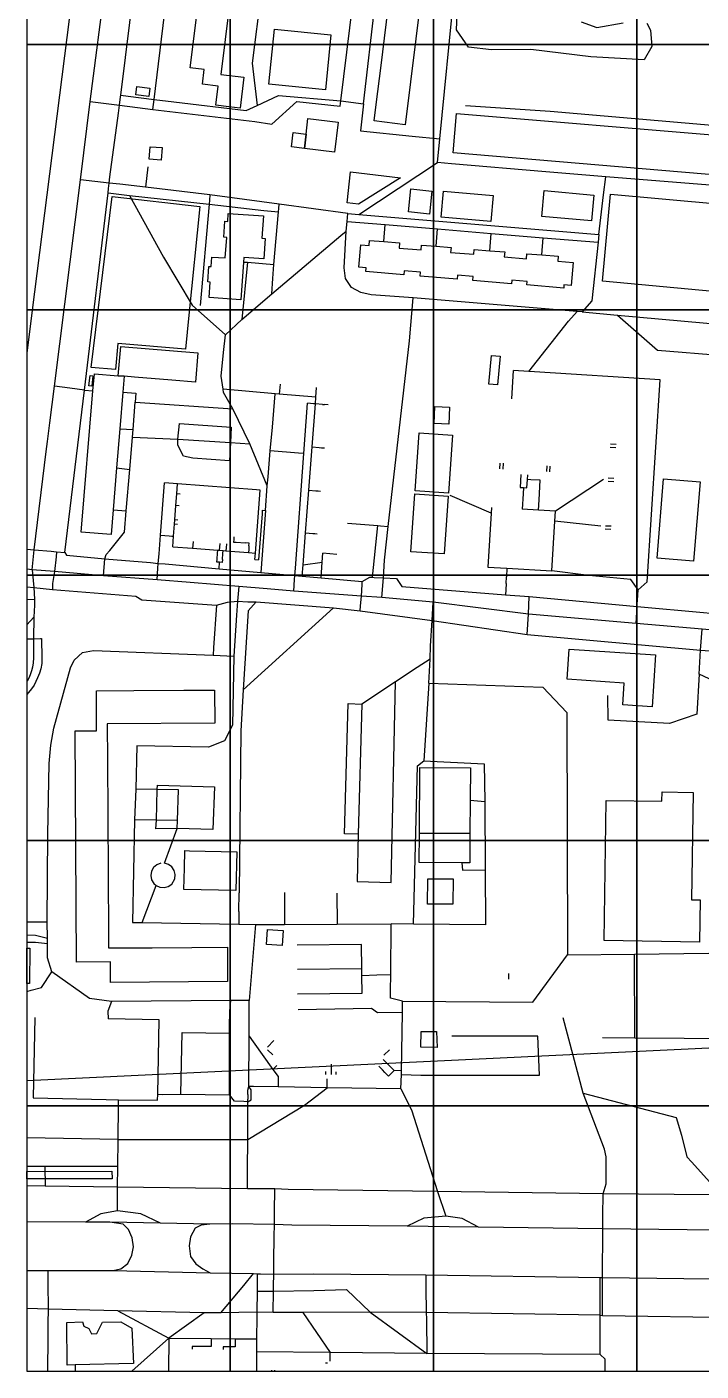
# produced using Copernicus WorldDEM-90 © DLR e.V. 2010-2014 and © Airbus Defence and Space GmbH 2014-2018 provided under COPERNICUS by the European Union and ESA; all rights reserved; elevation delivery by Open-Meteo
# Model space of a CAD drawing. Header units: metres. Extents: x -907 to 907, y -946 to 946.
# Drawn here: x -907 to -606, y -946 to -347 of the extents above; entities that cross this region are included whole.
import ezdxf

# ---------------------------------------------------------------- set-up
doc = ezdxf.new("R2010")
doc.units = ezdxf.units.M
for name, color, linetype in [('GREEN_ATLAS_BUILDING_OSM_HEIGHT', 8, 'Continuous'), ('GREEN_ATLAS_BUILDING_OSM_LEVELS', 9, 'Continuous'), ('GREEN_ATLAS_TERRAIN_COP90', 3, 'Continuous'), ('OSM_BUILDING', 8, 'Continuous'), ('OSM_GREEN_EXISTING', 94, 'Continuous'), ('OSM_HYDROGRAPHY', 5, 'Continuous'), ('OSM_ROAD_LOCAL', 9, 'Continuous'), ('OSM_ROAD_MAJOR', 30, 'Continuous'), ('SITE_BORDER', 3, 'Continuous')]:
    doc.layers.add(name, color=color, linetype=linetype)

msp = doc.modelspace()

# ---------------------------------------------------------------- linework, layer by layer
at = {"layer": 'GREEN_ATLAS_BUILDING_OSM_HEIGHT', "elevation": 24.081}
msp.add_lwpolyline([(-813.342, -732.004), (-836.538, -731.514), (-836.338, -722.085), (-836.169, -714.204), (-834.044, -714.248), (-812.973, -714.693)], close=True, dxfattribs=at)
at = {"layer": 'GREEN_ATLAS_BUILDING_OSM_LEVELS', "elevation": 30.918}
for points in [[(-816.162, -336.997), (-820.032, -368.211), (-809.841, -369.481), (-811.542, -383.228), (-816.481, -382.616), (-822.289, -381.893), (-821.251, -373.488), (-828.317, -372.609), (-827.504, -366.052), (-833.725, -365.273), (-827.966, -318.841)], [(-730.786, -333.035), (-737.926, -390.642), (-751.688, -388.939), (-750.637, -380.479), (-748.768, -365.384), (-744.541, -331.309)]]:
    msp.add_lwpolyline(points, dxfattribs=at)
at = {"layer": 'GREEN_ATLAS_BUILDING_OSM_LEVELS'}
for points, elevation in [([(-782.093, -394.839), (-781.274, -387.893), (-767.794, -389.474), (-769.363, -402.787), (-782.806, -401.195)], 31.536), ([(-716.475, -403.199), (-714.987, -385.555), (-593.904, -395.763), (-595.392, -413.418)], 31.511), ([(-788.602, -400.516), (-787.851, -394.149), (-782.093, -394.839), (-782.806, -401.195)], 31.281), ([(-851.663, -400.416), (-846.242, -400.828), (-846.667, -406.394), (-852.082, -405.971)], 30.859), ([(-721.87, -431.808), (-720.839, -420.264), (-698.687, -422.246), (-699.718, -433.79)], 31.802), ([(-676.966, -431.541), (-675.934, -419.986), (-653.782, -421.968), (-654.814, -433.523)], 30.711), ([(-597.024, -426.064), (-600.569, -464.926), (-649.925, -460.429), (-646.38, -421.556)], 28.862), ([(-825.284, -467.709), (-824.821, -460.763), (-825.891, -460.696), (-825.434, -453.805), (-824.365, -453.872), (-824.084, -449.631), (-818.094, -450.02), (-817.487, -440.825), (-818.725, -440.736), (-818.25, -433.612), (-817.012, -433.701), (-816.775, -430.161), (-801.144, -431.196), (-801.813, -441.259), (-800.325, -441.36), (-800.919, -450.343), (-809.897, -449.742), (-810.041, -451.913), (-811.154, -468.644)], 32.162), ([(-757.721, -444.209), (-754.02, -444.521), (-753.826, -442.206), (-747.424, -442.74), (-740.44, -443.319), (-740.634, -445.623), (-730.768, -446.447), (-730.586, -444.254), (-724.096, -444.799), (-717.438, -445.356), (-717.619, -447.538), (-707.271, -448.395), (-707.09, -446.202), (-700.131, -446.781), (-693.51, -447.326), (-693.691, -449.53), (-683.775, -450.354), (-683.594, -448.128), (-677.022, -448.673), (-669.682, -449.285), (-669.87, -451.501), (-663.042, -452.068), (-663.886, -462.265), (-667.081, -461.998), (-667.2, -463.423), (-683.656, -462.054), (-683.531, -460.529), (-690.334, -459.961), (-690.465, -461.486), (-707.715, -460.05), (-707.571, -458.336), (-714.63, -457.746), (-714.774, -459.471), (-731.255, -458.102), (-731.105, -456.343), (-738.327, -455.742), (-738.47, -457.501), (-755.496, -456.076), (-755.352, -454.384), (-758.54, -454.117)], 31.087), ([(-841.984, -504.511), (-858.578, -503.12), (-863.167, -502.741), (-865.837, -502.518), (-864.749, -489.438), (-830.355, -492.299), (-831.449, -505.39)], 33.484), ([(-696.705, -506.559), (-700.569, -506.214), (-699.425, -493.513), (-695.561, -493.858)], 30.236), ([(-865.837, -502.518), (-863.167, -502.741), (-863.761, -509.854), (-865.118, -526.14), (-866.575, -543.64), (-868.125, -562.23), (-869.051, -573.329), (-882.368, -572.216), (-877.129, -509.264), (-876.491, -501.639)], 34.43), ([(-724.915, -523.78), (-724.615, -516.278), (-718.082, -516.545), (-718.382, -524.037)], 30.908), ([(-626.247, -626.974), (-627.816, -650.039), (-640.859, -649.148), (-640.202, -639.542), (-665.668, -637.805), (-664.755, -624.346)], 29.219), ([(-884.413, -763.863), (-885.032, -660.792), (-875.472, -660.737), (-875.578, -642.959), (-858.828, -642.859), (-836.563, -642.725), (-822.883, -642.647), (-822.796, -657.442), (-870.782, -657.731), (-870.689, -674.017), (-870.545, -698.129), (-870.382, -724.823), (-870.226, -751.228), (-870.188, -757.607), (-850.737, -757.529), (-832.981, -757.384), (-817.144, -757.284), (-817.056, -772.602), (-869.276, -772.913), (-869.332, -763.774)], 24.999), ([(-649.187, -754.334), (-648.262, -691.795), (-623.402, -692.162), (-623.34, -688.021), (-609.466, -688.233), (-610.172, -736.089), (-606.327, -736.145), (-606.602, -754.958)], 27.278), ([(-716.562, -726.827), (-716.65, -738.037), (-727.948, -738.126), (-727.76, -726.727)], 24.516), ([(-792.741, -756.427), (-799.668, -755.982), (-799.249, -749.314), (-792.316, -749.748)], 23.694), ([(-905.302, -757.73), (-905.37, -773.47), (-906.59, -773.464), (-906.59, -757.725)], 25.514), ([(-723.884, -794.777), (-723.634, -801.901), (-730.886, -801.768), (-730.83, -794.777)], 22.762)]:
    msp.add_lwpolyline(points, close=True, dxfattribs=dict(at, elevation=elevation))
at = {"layer": 'GREEN_ATLAS_TERRAIN_COP90'}
for points in [[(-906.59, -354.831, 30), (-815.931, -354.831, 29), (-815.931, -236.554, 31), (-906.59, -236.554, 31)], [(-815.931, -354.831, 29), (-725.272, -354.831, 34), (-725.272, -236.554, 30), (-815.931, -236.554, 31)], [(-725.272, -354.831, 34), (-634.613, -354.831, 33), (-634.613, -236.554, 28), (-725.272, -236.554, 30)], [(-634.613, -354.831, 33), (-543.954, -354.831, 26), (-543.954, -236.554, 25), (-634.613, -236.554, 28)], [(-906.59, -473.108, 33), (-815.931, -473.108, 33), (-815.931, -354.831, 29), (-906.59, -354.831, 30)], [(-815.931, -473.108, 33), (-725.272, -473.108, 31), (-725.272, -354.831, 34), (-815.931, -354.831, 29)], [(-725.272, -473.108, 31), (-634.613, -473.108, 28), (-634.613, -354.831, 33), (-725.272, -354.831, 34)], [(-634.613, -473.108, 28), (-543.954, -473.108, 26), (-543.954, -354.831, 26), (-634.613, -354.831, 33)], [(-906.59, -591.385, 36), (-815.931, -591.385, 35), (-815.931, -473.108, 33), (-906.59, -473.108, 33)], [(-815.931, -591.385, 35), (-725.272, -591.385, 31), (-725.272, -473.108, 31), (-815.931, -473.108, 33)], [(-725.272, -591.385, 31), (-634.613, -591.385, 30), (-634.613, -473.108, 28), (-725.272, -473.108, 31)], [(-634.613, -591.385, 30), (-543.954, -591.385, 28), (-543.954, -473.108, 26), (-634.613, -473.108, 28)], [(-906.59, -709.662, 26), (-815.931, -709.662, 24), (-815.931, -591.385, 35), (-906.59, -591.385, 36)], [(-815.931, -709.662, 24), (-725.272, -709.662, 25), (-725.272, -591.385, 31), (-815.931, -591.385, 35)], [(-725.272, -709.662, 25), (-634.613, -709.662, 28), (-634.613, -591.385, 30), (-725.272, -591.385, 31)], [(-634.613, -709.662, 28), (-543.954, -709.662, 24), (-543.954, -591.385, 28), (-634.613, -591.385, 30)], [(-906.59, -827.939, 25), (-815.931, -827.939, 23), (-815.931, -709.662, 24), (-906.59, -709.662, 26)], [(-815.931, -827.939, 23), (-725.272, -827.939, 22), (-725.272, -709.662, 25), (-815.931, -709.662, 24)], [(-725.272, -827.939, 22), (-634.613, -827.939, 24), (-634.613, -709.662, 28), (-725.272, -709.662, 25)], [(-634.613, -827.939, 24), (-543.954, -827.939, 21), (-543.954, -709.662, 24), (-634.613, -709.662, 28)], [(-906.59, -946.216, 23), (-815.931, -946.216, 23), (-815.931, -827.939, 23), (-906.59, -827.939, 25)], [(-815.931, -946.216, 23), (-725.272, -946.216, 20), (-725.272, -827.939, 22), (-815.931, -827.939, 23)], [(-725.272, -946.216, 20), (-634.613, -946.216, 21), (-634.613, -827.939, 24), (-725.272, -827.939, 22)], [(-634.613, -946.216, 21), (-543.954, -946.216, 20), (-543.954, -827.939, 21), (-634.613, -827.939, 24)]]:
    msp.add_3dface(points, dxfattribs=at)
at = {"layer": 'OSM_BUILDING', "elevation": 30.063}
msp.add_lwpolyline([(-851.763, -374.323), (-852.238, -378.052), (-858.053, -377.317), (-857.578, -373.577)], close=True, dxfattribs=at)
at = {"layer": 'OSM_GREEN_EXISTING'}
for points in [[(-630.117, -345.302), (-628.442, -348.486), (-627.941, -355.699), (-631.293, -361.733), (-655.108, -360.397), (-681.937, -357.035), (-699.381, -357.202), (-709.61, -356.033), (-714.974, -348.319), (-714.643, -341.606)], [(-659.466, -344.801), (-652.426, -347.317), (-640.684, -345.135)]]:
    msp.add_lwpolyline(points, dxfattribs=at)
for points in [[(-798.637, -372.597), (-796.161, -348.074), (-771.014, -350.612), (-773.49, -375.136)], [(-763.836, -425.407), (-762.323, -411.559), (-739.958, -414.242), (-758.728, -425.986)], [(-736.438, -429.448), (-735.35, -419.24), (-725.984, -420.231), (-727.066, -430.439)], [(-877.973, -498.878), (-868.625, -422.68), (-829.436, -427.033), (-834.306, -475.557), (-835.826, -490.652), (-866.043, -488.136), (-867.019, -499.791)], [(-877.585, -507.216), (-878.973, -507.038), (-878.404, -502.385), (-877.197, -502.53)], [(-815.506, -525.428), (-815.843, -532.218), (-816.287, -540.378), (-832.512, -539.332), (-836.701, -538.374), (-839.233, -533.499), (-839.296, -530.727), (-838.57, -523.87)], [(-718.582, -554.861), (-733.462, -553.848), (-731.699, -528.022), (-716.819, -529.035)], [(-606.402, -549.84), (-609.335, -585.151), (-625.591, -583.793), (-622.658, -548.493)], [(-720.489, -581.956), (-735.369, -580.943), (-733.606, -555.106), (-718.732, -556.13)], [(-708.928, -691.717), (-709.022, -706.589), (-711.842, -706.567), (-731.518, -706.445), (-731.336, -677.101), (-708.841, -677.246)], [(-823.677, -704.853), (-839.627, -704.407), (-849.093, -704.419), (-848.856, -700.678), (-848.524, -686.964), (-848.412, -685.027), (-822.877, -685.75)], [(-709.022, -706.589), (-709.109, -719.647), (-712.611, -719.625), (-731.599, -719.502), (-731.518, -706.445)], [(-868.669, -857.104), (-868.625, -860.489), (-906.59, -860.496), (-906.59, -857.207)], [(-881.743, -924.219), (-881.218, -926.156), (-878.936, -927.191), (-877.841, -929.562), (-875.359, -929.44), (-872.908, -924.386), (-864.736, -924.219), (-859.716, -927.024), (-858.984, -942.876), (-885.019, -943.466), (-888.62, -943.555), (-888.845, -924.564)]]:
    msp.add_lwpolyline(points, close=True, dxfattribs=at)
at = {"layer": 'OSM_HYDROGRAPHY'}
msp.add_lwpolyline([(-906.59, -816.654), (-121.314, -779.025)], dxfattribs=at)
at = {"layer": 'OSM_ROAD_LOCAL'}
for points in [[(-723.521, -407.463), (-722.471, -396.899), (-716.081, -331.932), (-714.705, -317.951), (-713.686, -307.609), (-712.342, -293.594), (-706.683, -238.613), (-701.782, -174.137), (-699.593, -145.328), (-699.156, -139.595), (-762.198, -128.084), (-784.081, -124.066), (-810.772, -119.223), (-832.649, -115.316), (-835.563, -114.949), (-844.76, -113.813)], [(-879.461, -276.083), (-882.462, -299.694), (-883.975, -311.561), (-885.388, -324.652), (-904.408, -474.466)], [(-889.677, -581.344), (-880.918, -508.919), (-870.345, -421.055), (-870.126, -419.062), (-869.863, -416.635), (-869.576, -413.875), (-865.712, -385.522), (-865.262, -381.882), (-864.811, -378.252), (-864.718, -377.473), (-858.615, -328.047), (-854.739, -295.464), (-854.658, -294.874), (-854.258, -291.791), (-853.707, -287.616), (-853.388, -285.201), (-853.013, -282.328)], [(-850.387, -383.818), (-849.843, -379.366), (-839.808, -297.368), (-839.402, -293.716), (-773.352, -300.173), (-735.038, -304.949)], [(-878.367, -380.245), (-871.414, -326.4), (-868.319, -302.277)], [(-804.883, -389.128), (-797.405, -390.431), (-786.157, -380.345), (-766.944, -382.382), (-766.65, -380.022), (-761.235, -336.53), (-777.548, -334.515), (-802.182, -331.465), (-806.121, -363.135), (-803.957, -382.093)], [(-756.533, -381.303), (-751.313, -336.385)], [(-864.718, -377.473), (-861.348, -377.896), (-849.843, -379.366), (-841.128, -380.479), (-808.753, -384.297), (-803.957, -382.093), (-794.379, -377.585), (-766.65, -380.022)], [(-897.417, -531.896), (-896.361, -523.447), (-894.323, -507.194), (-882.743, -415.144), (-878.367, -380.245)], [(-878.367, -380.245), (-865.262, -381.882), (-861.91, -382.305), (-860.704, -382.46), (-850.387, -383.818), (-804.883, -389.128)], [(-766.65, -380.022), (-756.533, -381.303), (-757.759, -393.403), (-734.825, -395.685), (-722.471, -396.899)], [(-710.979, -382.037), (-673.246, -384.62), (-588.939, -391.8)], [(-852.644, -409.377), (-853.62, -418.528)], [(-758.559, -430.628), (-723.521, -407.463)], [(-592.078, -443.719), (-590.89, -418.439), (-648.493, -413.797), (-675.24, -411.559), (-717.262, -407.997), (-723.521, -407.463)], [(-763.467, -430.216), (-794.06, -425.964), (-824.984, -421.845), (-853.62, -418.528), (-865.162, -417.181), (-869.863, -416.635), (-882.743, -415.144)], [(-651.482, -439.534), (-649.437, -421.912), (-648.493, -413.797)], [(-870.345, -421.055), (-860.873, -422.135), (-825.353, -426.075), (-800.856, -428.792), (-794.366, -429.504)], [(-860.873, -422.135), (-845.642, -449.597), (-832.925, -471.037), (-818.075, -484.34)], [(-824.984, -421.845), (-825.197, -424.305), (-825.353, -426.075), (-829.248, -471.137)], [(-797.292, -466.017), (-796.961, -459.193), (-796.417, -452.97), (-794.366, -429.504), (-794.229, -427.923), (-794.06, -425.964)], [(-651.482, -439.534), (-651.85, -443.018), (-654.72, -469.189), (-658.984, -474.099), (-661.204, -473.909), (-734.388, -467.753), (-753.045, -466.473), (-757.74, -465.471), (-761.848, -463.2), (-764.449, -459.182), (-765.037, -454.351), (-764.218, -437.998), (-763.799, -433.701), (-763.467, -430.216)], [(-763.467, -430.216), (-758.559, -430.628), (-651.482, -439.534)], [(-763.799, -433.701), (-746.792, -435.126), (-723.452, -437.063), (-699.487, -439.055), (-676.378, -440.981), (-651.85, -443.018)], [(-747.424, -442.74), (-746.792, -435.126)], [(-724.096, -444.799), (-723.452, -437.063)], [(-800.112, -562.531), (-799.368, -551.532), (-807.165, -532.797), (-814.724, -517.257), (-818.913, -509.999), (-819.132, -508.552), (-820.026, -502.752), (-818.913, -492.143), (-818.075, -484.34), (-810.772, -477.438), (-797.292, -466.017), (-766.568, -439.99), (-764.218, -437.998)], [(-700.131, -446.781), (-699.487, -439.055)], [(-677.022, -448.673), (-676.378, -440.981)], [(-808.184, -451.935), (-810.772, -477.438)], [(-810.041, -451.913), (-808.184, -451.935), (-796.417, -452.97)], [(-748.274, -601.359), (-747.599, -592.665), (-747.18, -584.784), (-745.461, -569.755), (-735.988, -486.967), (-734.388, -467.753)], [(-904.408, -474.466), (-906.59, -492.473)], [(-682.762, -500.581), (-665.018, -478.128), (-661.204, -473.909)], [(-658.984, -474.099), (-643.272, -475.49), (-594.998, -479.809)], [(-643.272, -475.49), (-625.366, -491.175), (-596.036, -493.535), (-593.679, -493.713)], [(-690.315, -512.76), (-689.608, -500.147)], [(-634.957, -613.003), (-634.469, -605.344), (-634.381, -604.031), (-634.3, -602.717), (-634, -597.975), (-629.955, -594.413), (-624.228, -504.311), (-680.267, -500.737), (-682.762, -500.581), (-689.608, -500.147)], [(-880.918, -508.919), (-887.464, -508.073), (-894.323, -507.194)], [(-880.918, -508.919), (-877.129, -509.264)], [(-777.716, -512.092), (-794.047, -510.7), (-795.823, -510.545), (-819.132, -508.552)], [(-793.672, -506.303), (-794.047, -510.7)], [(-783.775, -591.819), (-783.393, -586.843), (-782.312, -572.55), (-780.868, -553.547), (-779.398, -534.278), (-777.941, -515.075), (-777.716, -512.092), (-777.379, -507.695)], [(-872.427, -591.641), (-871.827, -584.06), (-871.189, -582.257), (-869.67, -580.353), (-863.073, -572.282), (-862.286, -562.809), (-860.741, -544.274), (-859.535, -529.87), (-859.253, -526.497), (-858.24, -514.318), (-814.724, -517.257)], [(-863.761, -509.854), (-858.053, -510.211), (-858.24, -514.318)], [(-799.368, -551.532), (-799.018, -547.514), (-798.03, -536.037), (-797.111, -525.45), (-795.823, -510.545)], [(-787.608, -598.543), (-787.226, -593.344), (-787.089, -591.53), (-786.851, -588.301), (-783.081, -537.172), (-781.436, -514.808)], [(-774.778, -515.309), (-777.941, -515.075), (-778.779, -515.008), (-781.436, -514.808)], [(-774.778, -515.309), (-773.809, -515.387)], [(-772.296, -515.498), (-773.809, -515.387)], [(-865.118, -526.14), (-859.253, -526.497)], [(-904.195, -589.047), (-903.376, -580.108), (-897.968, -536.293), (-897.417, -531.896)], [(-859.535, -529.87), (-839.296, -530.727)], [(-839.296, -530.727), (-815.843, -532.218)], [(-815.843, -532.218), (-807.165, -532.797)], [(-643.791, -533.165), (-646.342, -533.02)], [(-783.081, -537.172), (-785.425, -536.994), (-798.03, -536.037)], [(-779.398, -534.278), (-776.235, -534.512)], [(-776.235, -534.512), (-775.272, -534.59)], [(-775.272, -534.59), (-773.94, -534.69)], [(-646.455, -534.334), (-643.904, -534.478)], [(-866.575, -543.64), (-860.741, -544.274)], [(-695.661, -541.469), (-695.804, -544.018)], [(-694.204, -544.119), (-694.06, -541.558)], [(-674.797, -542.683), (-674.94, -545.232)], [(-673.34, -545.321), (-673.196, -542.772)], [(-848.537, -593.522), (-848.143, -588.357), (-847.974, -586.153), (-847.655, -581.912), (-847.024, -573.607), (-845.254, -550.297)], [(-804.201, -553.425), (-839.421, -550.742), (-845.254, -550.297)], [(-841.547, -578.75), (-841.19, -574.052), (-840.784, -568.676), (-840.64, -566.783), (-840.152, -560.382), (-839.752, -555.128), (-839.421, -550.742)], [(-686.338, -546.534), (-686.663, -552.301), (-685.125, -552.39), (-683.587, -552.479), (-683.381, -548.794), (-683.262, -546.712)], [(-681.805, -548.883), (-683.381, -548.794)], [(-678.21, -557.766), (-677.716, -549.117), (-681.805, -548.883)], [(-649.443, -548.805), (-670.914, -562.842)], [(-647.455, -549.551), (-644.904, -549.696)], [(-644.792, -548.382), (-647.343, -548.237)], [(-838.302, -555.239), (-839.752, -555.128)], [(-804.902, -584.494), (-804.676, -581.555), (-802.551, -553.547), (-804.201, -553.425)], [(-780.868, -553.547), (-777.704, -553.792)], [(-777.704, -553.792), (-776.735, -553.859)], [(-776.735, -553.859), (-775.591, -553.948)], [(-699.612, -563.744), (-717.781, -555.952)], [(-685.288, -555.206), (-685.669, -561.996)], [(-685.125, -552.39), (-685.288, -555.206)], [(-868.125, -562.23), (-862.286, -562.809)], [(-838.714, -560.483), (-840.152, -560.382)], [(-800.112, -562.531), (-802.213, -590.194)], [(-801.613, -562.419), (-801.738, -564.078)], [(-801.613, -562.419), (-800.112, -562.531)], [(-699.468, -561.217), (-699.612, -563.744), (-700.988, -587.789), (-692.516, -588.279), (-672.433, -589.426), (-671.17, -567.306), (-670.914, -562.842), (-678.479, -562.408), (-685.669, -561.996)], [(-678.479, -562.408), (-678.21, -557.766)], [(-839.358, -568.776), (-840.784, -568.676)], [(-839.214, -566.895), (-840.64, -566.783)], [(-801.738, -564.078), (-803.301, -584.617)], [(-763.58, -568.241), (-761.717, -568.386)], [(-761.717, -568.386), (-750.018, -569.277)], [(-650.612, -569.511), (-671.17, -567.306)], [(-847.024, -573.607), (-843.072, -573.908)], [(-843.072, -573.908), (-841.884, -573.997)], [(-841.884, -573.997), (-841.19, -574.052)], [(-814.268, -574.275), (-814.368, -575.577)], [(-782.312, -572.55), (-779.142, -572.783)], [(-779.142, -572.783), (-778.198, -572.861)], [(-778.198, -572.861), (-777.216, -572.939)], [(-752.426, -592.353), (-750.018, -569.277)], [(-750.018, -569.277), (-748.924, -569.399), (-745.461, -569.755)], [(-648.674, -570.813), (-646.123, -570.958)], [(-646.017, -569.644), (-648.568, -569.499)], [(-906.59, -579.762), (-903.376, -580.108), (-895.704, -580.787), (-893.335, -581.01), (-889.677, -581.344)], [(-893.335, -581.01), (-893.591, -583.203), (-894.291, -589.782), (-895.21, -595.192), (-895.173, -597.797)], [(-841.547, -578.75), (-832.681, -579.429), (-821.464, -580.286), (-820.645, -580.342), (-819.051, -580.464), (-817.844, -580.553), (-807.784, -581.322), (-804.676, -581.555)], [(-832.449, -576.357), (-832.581, -578.06), (-832.681, -579.429)], [(-821.564, -581.622), (-821.464, -580.286)], [(-820.645, -580.342), (-820.539, -578.973), (-820.407, -577.292)], [(-819.157, -581.8), (-819.051, -580.464)], [(-817.613, -577.514), (-817.738, -579.184), (-817.844, -580.553)], [(-814.368, -575.577), (-814.455, -576.635), (-813.323, -576.724)], [(-813.323, -576.724), (-809.272, -577.036)], [(-807.553, -578.294), (-807.465, -577.18), (-809.272, -577.036)], [(-807.553, -578.294), (-807.678, -579.952), (-807.784, -581.322)], [(-889.677, -581.344), (-888.952, -582.557), (-871.827, -584.06), (-851.475, -585.841), (-847.974, -586.153), (-844.923, -586.42), (-820.876, -588.546), (-802.213, -590.194), (-787.089, -591.53), (-783.775, -591.819), (-775.409, -592.554), (-757.059, -594.179)], [(-819.357, -584.494), (-819.457, -585.763), (-820.657, -585.674), (-821.864, -585.574), (-821.77, -584.316)], [(-821.77, -584.316), (-821.564, -581.622)], [(-820.876, -588.546), (-820.657, -585.674)], [(-819.357, -584.494), (-819.157, -581.8)], [(-804.902, -584.494), (-803.301, -584.617)], [(-783.393, -586.843), (-774.884, -585.652)], [(-775.409, -592.554), (-774.884, -585.652), (-774.584, -581.667)], [(-771.483, -581.934), (-774.584, -581.667)], [(-768.325, -582.201), (-771.483, -581.934)], [(-904.195, -589.047), (-903.451, -596.862), (-903.188, -602.183), (-903.238, -604.843), (-903.413, -610.153), (-906.59, -613.565)], [(-757.059, -594.179), (-753.67, -592.264), (-752.426, -592.353), (-751.7, -592.398), (-747.599, -592.665), (-741.778, -592.899), (-740.296, -595.147), (-739.389, -596.539), (-693.103, -600.135), (-682.543, -600.914), (-634.469, -605.344), (-604.92, -608.06), (-601.688, -608.328), (-525.541, -614.684), (-516.443, -615.474), (-485.895, -617.879), (-463.786, -619.738), (-407.24, -623.89), (-348.518, -628.989), (-345.548, -627.597)], [(-692.853, -595.092), (-692.703, -592.086)], [(-692.516, -588.279), (-692.703, -592.086)], [(-634, -597.975), (-637.333, -593.277), (-656.027, -591.507), (-672.433, -589.426)], [(-906.59, -596.563), (-903.451, -596.862), (-895.173, -597.797), (-858.021, -600.78), (-855.339, -602.372), (-822.058, -604.843), (-817.169, -603.474)], [(-812.11, -596.394), (-812.742, -603.007), (-813.136, -609.207), (-814.286, -627.486)], [(-757.896, -607.303), (-757.765, -605.144), (-757.421, -600.725), (-757.14, -595.626), (-757.059, -594.179)], [(-692.853, -595.092), (-692.997, -598.019), (-693.103, -600.135)], [(-906.59, -602.202), (-903.188, -602.183)], [(-822.058, -604.843), (-823.315, -623.779), (-823.54, -627.118)], [(-817.169, -603.474), (-812.742, -603.007), (-808.121, -603.263), (-804.408, -603.296)], [(-804.408, -603.296), (-807.934, -607.37), (-810.091, -642.492), (-811.216, -660.848), (-811.967, -732.994)], [(-804.408, -603.296), (-769.863, -605.945), (-757.896, -607.303), (-725.922, -611.656), (-683.475, -617.923), (-606.196, -624.881), (-542.228, -629.322), (-536.689, -629.734), (-526.316, -630.235), (-518.382, -630.981), (-465.143, -635.957), (-444.391, -637.538), (-432.306, -638.506), (-419.295, -639.542), (-367.907, -643.093), (-363.93, -643.36), (-360.598, -643.583), (-349.556, -644.685), (-346.142, -645.03)], [(-727.36, -639.597), (-726.804, -628.844), (-726.653, -622.944), (-725.922, -611.656), (-725.39, -603.441)], [(-683.475, -617.923), (-682.975, -608.862), (-682.543, -600.914)], [(-903.413, -610.153), (-903.62, -619.749), (-903.682, -628.332)], [(-810.091, -642.492), (-769.863, -605.945)], [(-597.955, -639.709), (-606.759, -635.601), (-606.196, -624.881), (-605.533, -615.53)], [(-906.59, -619.791), (-903.62, -619.749), (-900.562, -619.704), (-900.018, -619.704), (-899.893, -628.343), (-899.993, -630.814), (-900.394, -633.118), (-901.019, -635.122), (-901.794, -637.226), (-902.544, -638.818), (-903.407, -640.477), (-904.458, -642.102), (-905.808, -643.783), (-906.59, -644.537)], [(-903.682, -628.332), (-903.732, -630.525), (-904.032, -632.384), (-904.508, -634.076), (-905.164, -635.913), (-905.783, -637.304), (-906.49, -638.684), (-906.59, -638.838)], [(-804.708, -747.121), (-807.54, -780.962), (-815.581, -781.062), (-868.876, -781.507), (-878.598, -780.06), (-895.454, -768.216), (-897.424, -761.926), (-897.392, -755.614), (-897.436, -753.288), (-897.58, -745.919), (-897.174, -706.812), (-896.642, -675.375), (-895.961, -667.238), (-894.591, -659.624), (-887.17, -632.751), (-885.5, -629.278), (-881.83, -625.816), (-876.81, -625.003), (-823.54, -627.118), (-814.286, -627.486)], [(-814.286, -627.486), (-814.868, -658.266), (-818.532, -665.201), (-825.634, -668.128), (-857.584, -667.461), (-857.971, -686.83), (-858.534, -700.511), (-859.547, -746.197), (-859.491, -746.197), (-855.245, -746.275), (-812.11, -746.998)], [(-726.804, -628.844), (-732.506, -632.595), (-742.259, -639.007), (-757.209, -648.848), (-758.791, -706.823), (-759.366, -727.985), (-744.11, -728.397)], [(-744.11, -728.397), (-742.259, -639.007)], [(-727.36, -639.597), (-729.58, -674.151), (-702.745, -675.487), (-702.357, -692.374), (-702.188, -722.708), (-702.051, -747.254), (-734.188, -746.965), (-744.091, -746.876)], [(-727.36, -639.597), (-676.585, -641.267), (-665.849, -652.677), (-665.562, -760.691)], [(-606.759, -635.601), (-607.821, -653.345), (-620.095, -657.497), (-647.355, -656.05), (-647.486, -644.996)], [(-758.791, -706.823), (-764.93, -706.656), (-763.348, -648.681), (-757.209, -648.848)], [(-733.906, -735.51), (-732.462, -676.377), (-729.58, -674.151)], [(-845.254, -719.781), (-839.627, -704.407), (-839.483, -700.801), (-839.002, -687.175), (-848.524, -686.964), (-857.971, -686.83)], [(-708.928, -691.717), (-702.357, -692.374)], [(-839.483, -700.801), (-848.856, -700.678), (-858.534, -700.511)], [(-846.905, -719.836), (-848.687, -720.515), (-850.125, -721.762), (-851.05, -723.421), (-851.356, -725.302), (-851, -727.172), (-850.025, -728.809), (-848.993, -729.733), (-847.267, -730.534), (-845.367, -730.69), (-843.529, -730.178), (-841.978, -729.087), (-840.621, -726.783), (-840.402, -724.89), (-840.846, -723.042), (-841.897, -721.45), (-843.428, -720.326), (-845.254, -719.781)], [(-712.611, -719.625), (-712.323, -722.909), (-702.188, -722.708)], [(-855.245, -746.275), (-848.993, -729.733)], [(-812.054, -741.366), (-811.967, -732.994)], [(-791.759, -732.916), (-791.703, -747.065)], [(-768.332, -733.106), (-768.275, -746.976)], [(-734.188, -746.965), (-733.906, -735.51)], [(-812.054, -741.366), (-812.11, -746.998)], [(-906.59, -745.901), (-902.794, -745.963), (-897.58, -745.919)], [(-812.11, -746.998), (-804.708, -747.121)], [(-804.708, -747.121), (-791.703, -747.065), (-768.275, -746.976), (-744.091, -746.876)], [(-739.071, -781.251), (-744.46, -780.027), (-744.423, -776.576), (-744.341, -769.374), (-744.091, -746.876)], [(-906.59, -751.805), (-902.676, -751.885), (-897.436, -753.288)], [(-906.59, -754.973), (-902.769, -754.98), (-897.392, -755.614)], [(-785.926, -778.068), (-757.134, -777.767), (-757.215, -769.897), (-757.246, -766.913), (-757.359, -756.071), (-786.113, -756.36)], [(-739.802, -820.447), (-739.546, -813.957), (-739.521, -812.321), (-739.146, -786.383), (-739.102, -783.378), (-739.071, -781.251), (-680.905, -781.708), (-665.562, -760.691), (-635.713, -760.29), (-602.651, -759.845), (-595.973, -760.112)], [(-635.463, -797.738), (-635.713, -760.29)], [(-757.246, -766.913), (-785.944, -767.214)], [(-906.59, -776.938), (-904.689, -776.387), (-900.081, -775.262), (-895.454, -768.216)], [(-757.215, -769.897), (-750.587, -769.63), (-744.341, -769.374)], [(-691.728, -771.455), (-691.715, -768.984)], [(-868.876, -781.507), (-870.445, -785.771), (-870.37, -789.2)], [(-848.255, -822.729), (-846.086, -822.84), (-837.889, -822.785), (-816.162, -823.041), (-816.287, -795.511), (-816.3, -792.751), (-816.018, -785.827), (-815.581, -781.062)], [(-807.628, -819.334), (-807.54, -796.981), (-807.515, -791.938), (-807.54, -780.962)], [(-739.146, -786.383), (-750.294, -786.55), (-752.888, -784.569), (-785.613, -785.125)], [(-903.113, -788.61), (-903.751, -824.466), (-871.258, -825.067), (-865.699, -825.289), (-848.305, -825.456), (-848.255, -822.729), (-847.668, -789.6), (-870.37, -789.2)], [(-649.643, -867.201), (-648.312, -862.771), (-648.237, -853.108), (-648.249, -850.648), (-649.068, -847.353), (-658.484, -822.25), (-667.5, -788.721)], [(-837.889, -822.785), (-837.332, -795.322), (-816.287, -795.511)], [(-739.546, -813.957), (-730.986, -814.347), (-678.017, -814.347), (-678.773, -796.836), (-717.056, -796.836)], [(-807.54, -796.981), (-805.752, -799.43), (-796.842, -811.708), (-794.51, -814.925), (-794.529, -816.261), (-794.579, -819.545)], [(-799.331, -801.868), (-796.498, -798.895)], [(-513.555, -798.818), (-569.626, -798.317), (-635.463, -797.738), (-649.962, -797.615)], [(-796.874, -805.274), (-799.237, -802.981)], [(-747.661, -807.333), (-745.579, -809.46)], [(-747.455, -805.441), (-744.929, -803.048)], [(-795.085, -809.972), (-796.842, -811.708)], [(-773.29, -813.946), (-773.277, -812.699)], [(-770.945, -812.721), (-770.964, -813.968)], [(-770.92, -810.695), (-770.945, -812.721)], [(-770.908, -809.359), (-770.92, -810.695)], [(-768.625, -813.99), (-768.619, -812.744)], [(-749.681, -810.272), (-748.08, -811.909)], [(-746.955, -813.055), (-748.08, -811.909)], [(-746.955, -813.055), (-745.317, -814.725)], [(-744.454, -810.606), (-745.579, -809.46)], [(-744.454, -810.606), (-742.816, -812.276), (-745.317, -814.725)], [(-739.521, -812.321), (-742.816, -812.276)], [(-808.153, -864.952), (-808.14, -851.227), (-808.134, -847.82), (-808.121, -842.922), (-808.078, -826.224), (-806.602, -825.256), (-806.583, -820.881), (-807.628, -819.334)], [(-808.121, -842.922), (-782.731, -827.627), (-772.721, -819.89)], [(-808.053, -822.874), (-808.046, -820.926), (-807.628, -819.334)], [(-739.802, -820.447), (-772.721, -819.89), (-794.579, -819.545), (-805.552, -819.367), (-807.628, -819.334)], [(-772.721, -819.89), (-772.714, -818.788), (-772.683, -815.927)], [(-739.802, -820.447), (-735.138, -829.698), (-723.415, -866.077), (-719.738, -877.153)], [(-866.156, -874.804), (-866.143, -864.273), (-866.037, -855), (-865.987, -850.692), (-865.949, -847.364), (-865.899, -843.011), (-865.731, -827.972), (-865.699, -825.289)], [(-808.078, -826.224), (-809.828, -826.035), (-813.967, -825.835), (-816.162, -823.041)], [(-808.078, -826.224), (-808.071, -825.033)], [(-808.053, -822.874), (-808.071, -825.033)], [(-658.484, -822.25), (-617.1, -833.16), (-614.662, -841.086), (-612.267, -850.77), (-610.11, -853.141), (-602.232, -861.802), (-602.238, -863.717), (-602.238, -867.702)], [(-865.899, -843.011), (-906.59, -842.235)], [(-865.899, -843.011), (-808.121, -842.922)], [(-866.037, -855), (-898.555, -855.012), (-906.59, -854.962)], [(-898.555, -855.012), (-898.424, -863.739)], [(-307.215, -872.043), (-344.904, -871.142), (-364.574, -870.875), (-444.398, -869.806), (-490.171, -869.194), (-496.817, -869.105), (-602.238, -867.702), (-649.643, -867.201), (-723.415, -866.077), (-790.127, -865.186), (-795.992, -864.975), (-808.153, -864.952), (-866.143, -864.273), (-898.424, -863.739), (-906.59, -863.639)], [(-796.736, -920.044), (-796.605, -910.549), (-796.661, -908.233), (-796.505, -902.979), (-796.423, -897.09), (-796.28, -886.181), (-796.211, -880.927), (-796.129, -875.172), (-795.992, -864.975)], [(-649.725, -877.019), (-649.643, -867.201)], [(-846.999, -880.292), (-855.758, -876.062), (-866.156, -874.804), (-873.621, -876.062), (-880.499, -879.825)], [(-868.282, -901.432), (-864.649, -900.675), (-861.567, -898.204), (-859.797, -894.508), (-859.041, -890.834), (-859.647, -886.771), (-861.26, -883.131), (-863.674, -880.693), (-869.595, -879.88)], [(-824.99, -880.693), (-828.804, -881.127), (-831.58, -882.552), (-833.644, -886.37), (-834.275, -890.344), (-833.587, -895.098), (-831.224, -898.46), (-828.079, -900.675), (-824.903, -902.345)], [(-705.208, -882.029), (-712.461, -878.244), (-719.738, -877.153), (-729.648, -878.032), (-736.945, -881.572)], [(-649.762, -888.163), (-649.75, -882.73), (-649.725, -877.019)], [(-649.912, -899.072), (-649.762, -888.163)], [(-897.211, -901.387), (-897.23, -907.031), (-897.099, -918.553), (-897.28, -925.054), (-897.299, -931.165), (-897.345, -946.216)], [(-820.113, -920.211), (-809.822, -908.122), (-805.464, -902.757)], [(-803.851, -902.79), (-803.901, -908.167), (-803.926, -910.527), (-804.014, -920.011), (-804.032, -922.07), (-804.126, -931.878), (-804.183, -937.622)], [(-728.761, -903.324), (-728.667, -908.946), (-728.479, -920.022), (-728.429, -923.117), (-728.223, -938.323)], [(-650.894, -938.813), (-650.888, -924.453), (-650.881, -921.325), (-650.875, -909.759), (-650.875, -904.449)], [(-649.937, -911.417), (-649.925, -904.46), (-649.912, -899.072)], [(-803.926, -910.527), (-796.605, -910.549), (-778.598, -910.271), (-764.067, -909.903), (-753.495, -919.877), (-728.223, -938.323)], [(-649.9, -921.358), (-649.937, -911.417)], [(-650.881, -921.325), (-728.479, -920.022), (-753.495, -919.877), (-783.544, -920.056), (-796.736, -920.044), (-804.014, -920.011), (-820.113, -920.211), (-827.591, -920.234), (-866.093, -919.299), (-897.099, -918.553), (-906.59, -918.237)], [(-866.093, -919.299), (-843.297, -931.521), (-859.814, -946.216)], [(-827.591, -920.234), (-843.297, -931.521)], [(-783.544, -920.056), (-771.32, -937.922)], [(-650.881, -921.325), (-649.9, -921.358), (-589.44, -922.371), (-527.216, -923.451), (-453.645, -924.686), (-438.064, -925.143), (-373.871, -926.601), (-357.747, -926.846), (-339.302, -927.369)], [(-843.297, -931.521), (-843.432, -946.216)], [(-843.297, -931.521), (-824.39, -931.688), (-813.73, -931.789), (-804.126, -931.878)], [(-824.39, -931.688), (-824.421, -935.284), (-825.828, -935.273)], [(-813.73, -931.789), (-813.761, -935.418)], [(-830.993, -935.228), (-832.856, -935.206), (-832.868, -936.497)], [(-825.828, -935.273), (-830.993, -935.228)], [(-819.094, -935.362), (-819.107, -936.62)], [(-813.761, -935.418), (-819.094, -935.362)], [(-804.183, -937.622), (-804.239, -943.555)], [(-648.781, -945.091), (-648.768, -940.895), (-650.894, -938.813), (-728.223, -938.323), (-771.32, -937.922), (-804.183, -937.622)], [(-771.358, -941.841), (-771.32, -937.922)], [(-885.019, -943.466), (-885.041, -946.216)], [(-804.239, -943.555), (-804.264, -946.216)], [(-797.499, -945.77), (-797.503, -946.216)], [(-795.99, -946.216), (-795.986, -945.782)], [(-772.471, -942.631), (-773.433, -942.62)], [(-648.792, -946.216), (-648.781, -945.091)]]:
    msp.add_lwpolyline(points, dxfattribs=at)
at = {"layer": 'OSM_ROAD_MAJOR'}
for points in [[(-904.195, -589.047), (-906.59, -588.79)], [(-477.992, -626.617), (-486.507, -625.849), (-517.081, -623.233), (-526.047, -622.476), (-536.438, -621.586), (-545.192, -620.818), (-605.533, -615.53), (-634.957, -613.003), (-682.975, -608.862), (-725.39, -603.441), (-748.274, -601.359), (-757.421, -600.725), (-787.608, -598.543), (-799.456, -597.485), (-812.11, -596.394), (-833.706, -594.68), (-848.537, -593.522), (-872.427, -591.641), (-894.291, -589.782), (-904.195, -589.047)], [(-383.875, -885.769), (-424.371, -885.424), (-649.75, -882.73), (-705.208, -882.029), (-718.213, -881.94), (-736.945, -881.572), (-788.458, -881.127), (-796.211, -880.927), (-815.018, -880.637), (-824.99, -880.693), (-846.999, -880.292), (-869.595, -879.88), (-880.499, -879.825), (-906.59, -879.696)], [(-906.59, -901.325), (-897.211, -901.387), (-868.282, -901.432), (-824.903, -902.345), (-805.464, -902.757), (-803.851, -902.79), (-802.382, -902.823), (-796.505, -902.979), (-778.811, -902.901), (-728.761, -903.324), (-650.875, -904.449), (-649.925, -904.46), (-589.358, -905.261), (-526.966, -905.951), (-453.389, -906.686), (-423.527, -907.232), (-383.656, -908.356)]]:
    msp.add_lwpolyline(points, dxfattribs=at)
at = {"layer": 'SITE_BORDER'}
msp.add_lwpolyline([(-906.59, -946.216), (906.59, -946.216), (906.59, 946.216), (-906.59, 946.216)], close=True, dxfattribs=at)

doc.saveas('drawing.dxf')
